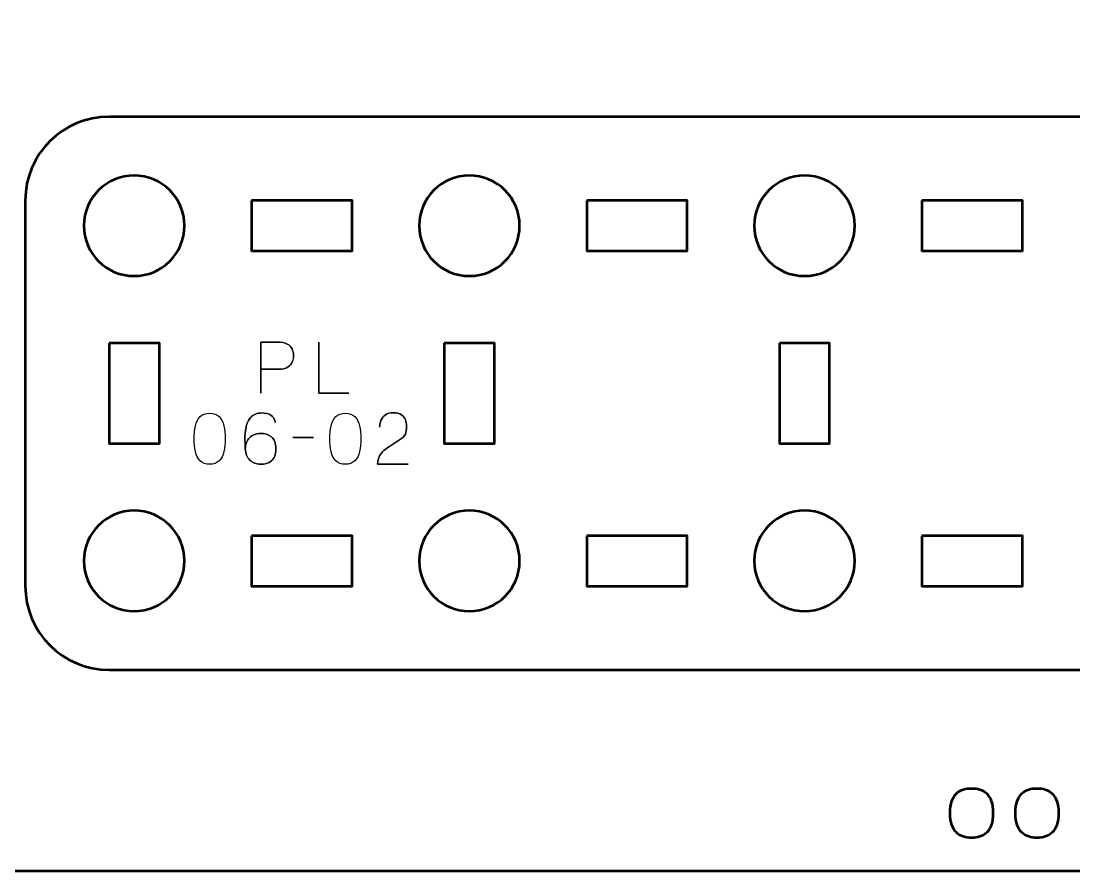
# Model space of a CAD drawing. Header units: centimetres. Extents: x -21 to 0, y -29.7 to 0.
# Drawn here: x -12.18 to -5.89, y -29.7 to -24.63 of the extents above; entities that cross this region are included whole.
import ezdxf

# ---------------------------------------------------------------- set-up
doc = ezdxf.new("R2010")
doc.units = ezdxf.units.CM
doc.header["$MEASUREMENT"] = 0
doc.layers.add('Layer 1', color=7, linetype='Continuous')

msp = doc.modelspace()

# ---------------------------------------------------------------- linework, layer by layer
at = {"layer": 'Layer 1', "color": 22, "lineweight": 53}
msp.add_open_spline([(-21.00003, -29.19996), (-21.00003, -29.19996), (-21.00003, -0.49992), (-21.00003, -0.49992), (-21.00003, -0.49992), (-21.00003, -0.22295), (-20.77694, 0.00004), (-20.49994, 0.00004), (-20.49994, 0.00004), (-20.49994, 0.00004), (-0.50008, 0.00004), (-0.50008, 0.00004), (-0.50008, 0.00004), (-0.22294, 0.00004), (0.00002, -0.22295), (0.00002, -0.49992), (0.00002, -0.49992), (0.00002, -0.49992), (0.00002, -29.19996), (0.00002, -29.19996), (0.00002, -29.19996), (0.00002, -29.47696), (-0.22294, -29.70005), (-0.50008, -29.70005), (-0.50008, -29.70005), (-0.50008, -29.70005), (-20.49994, -29.70005), (-20.49994, -29.70005), (-20.49994, -29.70005), (-20.77694, -29.70005), (-21.00003, -29.47696), (-21.00003, -29.19996)], degree=3, knots=[0, 0, 0, 0, 0.125, 0.125, 0.125, 0.125, 0.25, 0.25, 0.25, 0.25, 0.375, 0.375, 0.375, 0.375, 0.5, 0.5, 0.5, 0.5, 0.625, 0.625, 0.625, 0.625, 0.75, 0.75, 0.75, 0.75, 0.875, 0.875, 0.875, 0.875, 1, 1, 1, 1], dxfattribs=at)
at = {"layer": 'Layer 1', "color": 114, "lineweight": 53}
msp.add_open_spline([(-11.64991, -25.20001), (-11.64991, -25.20001), (-1.34996, -25.20001), (-1.34996, -25.20001), (-1.34996, -25.20001), (-1.07296, -25.20001), (-0.85, -25.42311), (-0.85, -25.70011), (-0.85, -25.70011), (-0.85, -25.70011), (-0.85, -28.00003), (-0.85, -28.00003), (-0.85, -28.00003), (-0.85, -28.27704), (-1.07296, -28.49999), (-1.34996, -28.49999), (-1.34996, -28.49999), (-1.34996, -28.49999), (-11.64991, -28.49999), (-11.64991, -28.49999), (-11.64991, -28.49999), (-11.92691, -28.49999), (-12.15001, -28.27704), (-12.15001, -28.00003), (-12.15001, -28.00003), (-12.15001, -28.00003), (-12.15001, -25.70011), (-12.15001, -25.70011), (-12.15001, -25.70011), (-12.15001, -25.42311), (-11.92691, -25.20001), (-11.64991, -25.20001)], degree=3, knots=[0, 0, 0, 0, 0.125, 0.125, 0.125, 0.125, 0.25, 0.25, 0.25, 0.25, 0.375, 0.375, 0.375, 0.375, 0.5, 0.5, 0.5, 0.5, 0.625, 0.625, 0.625, 0.625, 0.75, 0.75, 0.75, 0.75, 0.875, 0.875, 0.875, 0.875, 1, 1, 1, 1], dxfattribs=at)
at = {"layer": 'Layer 1', "lineweight": 53}
for points in [[(-11.19998, -25.85004), (-11.19998, -26.01581), (-11.33421, -26.15004), (-11.49998, -26.15004), (-11.49998, -26.15004), (-11.66564, -26.15004), (-11.79998, -26.01581), (-11.79998, -25.85004), (-11.79998, -25.85004), (-11.79998, -25.68438), (-11.66564, -25.55004), (-11.49998, -25.55004), (-11.49998, -25.55004), (-11.33421, -25.55004), (-11.19998, -25.68438), (-11.19998, -25.85004)], [(-9.19991, -25.85004), (-9.19991, -26.01581), (-9.33429, -26.15004), (-9.49992, -26.15004), (-9.49992, -26.15004), (-9.66569, -26.15004), (-9.79992, -26.01581), (-9.79992, -25.85004), (-9.79992, -25.85004), (-9.79992, -25.68438), (-9.66569, -25.55004), (-9.49992, -25.55004), (-9.49992, -25.55004), (-9.33429, -25.55004), (-9.19991, -25.68438), (-9.19991, -25.85004)], [(-7.19999, -25.85004), (-7.19999, -26.01581), (-7.33432, -26.15004), (-7.49998, -26.15004), (-7.49998, -26.15004), (-7.66561, -26.15004), (-7.79999, -26.01581), (-7.79999, -25.85004), (-7.79999, -25.85004), (-7.79999, -25.68438), (-7.66561, -25.55004), (-7.49998, -25.55004), (-7.49998, -25.55004), (-7.33432, -25.55004), (-7.19999, -25.68438), (-7.19999, -25.85004)], [(-10.79996, -25.70011), (-10.79996, -25.70011), (-10.19997, -25.70011), (-10.19997, -25.70011), (-10.19997, -25.70011), (-10.19997, -25.70011), (-10.19997, -26.00011), (-10.19997, -26.00011), (-10.19997, -26.00011), (-10.19997, -26.00011), (-10.79996, -26.00011), (-10.79996, -26.00011), (-10.79996, -26.00011), (-10.79996, -26.00011), (-10.79996, -25.70011), (-10.79996, -25.70011)], [(-8.80001, -25.70011), (-8.80001, -25.70011), (-8.2, -25.70011), (-8.2, -25.70011), (-8.2, -25.70011), (-8.2, -25.70011), (-8.2, -26.00011), (-8.2, -26.00011), (-8.2, -26.00011), (-8.2, -26.00011), (-8.80001, -26.00011), (-8.80001, -26.00011), (-8.80001, -26.00011), (-8.80001, -26.00011), (-8.80001, -25.70011), (-8.80001, -25.70011)], [(-6.79994, -25.70011), (-6.79994, -25.70011), (-6.19994, -25.70011), (-6.19994, -25.70011), (-6.19994, -25.70011), (-6.19994, -25.70011), (-6.19994, -26.00011), (-6.19994, -26.00011), (-6.19994, -26.00011), (-6.19994, -26.00011), (-6.79994, -26.00011), (-6.79994, -26.00011), (-6.79994, -26.00011), (-6.79994, -26.00011), (-6.79994, -25.70011), (-6.79994, -25.70011)], [(-11.64991, -26.55006), (-11.64991, -26.55006), (-11.34991, -26.55006), (-11.34991, -26.55006), (-11.34991, -26.55006), (-11.34991, -26.55006), (-11.34991, -27.15005), (-11.34991, -27.15005), (-11.34991, -27.15005), (-11.34991, -27.15005), (-11.64991, -27.15005), (-11.64991, -27.15005), (-11.64991, -27.15005), (-11.64991, -27.15005), (-11.64991, -26.55006), (-11.64991, -26.55006)], [(-9.64999, -26.55006), (-9.64999, -26.55006), (-9.34999, -26.55006), (-9.34999, -26.55006), (-9.34999, -26.55006), (-9.34999, -26.55006), (-9.34999, -27.15005), (-9.34999, -27.15005), (-9.34999, -27.15005), (-9.34999, -27.15005), (-9.64999, -27.15005), (-9.64999, -27.15005), (-9.64999, -27.15005), (-9.64999, -27.15005), (-9.64999, -26.55006), (-9.64999, -26.55006)], [(-7.65006, -26.55006), (-7.65006, -26.55006), (-7.35005, -26.55006), (-7.35005, -26.55006), (-7.35005, -26.55006), (-7.35005, -26.55006), (-7.35005, -27.15005), (-7.35005, -27.15005), (-7.35005, -27.15005), (-7.35005, -27.15005), (-7.65006, -27.15005), (-7.65006, -27.15005), (-7.65006, -27.15005), (-7.65006, -27.15005), (-7.65006, -26.55006), (-7.65006, -26.55006)], [(-11.19998, -27.8501), (-11.19998, -28.01573), (-11.33421, -28.15011), (-11.49998, -28.15011), (-11.49998, -28.15011), (-11.66564, -28.15011), (-11.79998, -28.01573), (-11.79998, -27.8501), (-11.79998, -27.8501), (-11.79998, -27.68433), (-11.66564, -27.5501), (-11.49998, -27.5501), (-11.49998, -27.5501), (-11.33421, -27.5501), (-11.19998, -27.68433), (-11.19998, -27.8501)], [(-9.19991, -27.8501), (-9.19991, -28.01573), (-9.33429, -28.15011), (-9.49992, -28.15011), (-9.49992, -28.15011), (-9.66569, -28.15011), (-9.79992, -28.01573), (-9.79992, -27.8501), (-9.79992, -27.8501), (-9.79992, -27.68433), (-9.66569, -27.5501), (-9.49992, -27.5501), (-9.49992, -27.5501), (-9.33429, -27.5501), (-9.19991, -27.68433), (-9.19991, -27.8501)], [(-7.19999, -27.8501), (-7.19999, -28.01573), (-7.33432, -28.15011), (-7.49998, -28.15011), (-7.49998, -28.15011), (-7.66561, -28.15011), (-7.79999, -28.01573), (-7.79999, -27.8501), (-7.79999, -27.8501), (-7.79999, -27.68433), (-7.66561, -27.5501), (-7.49998, -27.5501), (-7.49998, -27.5501), (-7.33432, -27.5501), (-7.19999, -27.68433), (-7.19999, -27.8501)], [(-10.79996, -27.70003), (-10.79996, -27.70003), (-10.19997, -27.70003), (-10.19997, -27.70003), (-10.19997, -27.70003), (-10.19997, -27.70003), (-10.19997, -28.00003), (-10.19997, -28.00003), (-10.19997, -28.00003), (-10.19997, -28.00003), (-10.79996, -28.00003), (-10.79996, -28.00003), (-10.79996, -28.00003), (-10.79996, -28.00003), (-10.79996, -27.70003), (-10.79996, -27.70003)], [(-8.80001, -27.70003), (-8.80001, -27.70003), (-8.2, -27.70003), (-8.2, -27.70003), (-8.2, -27.70003), (-8.2, -27.70003), (-8.2, -28.00003), (-8.2, -28.00003), (-8.2, -28.00003), (-8.2, -28.00003), (-8.80001, -28.00003), (-8.80001, -28.00003), (-8.80001, -28.00003), (-8.80001, -28.00003), (-8.80001, -27.70003), (-8.80001, -27.70003)], [(-6.79994, -27.70003), (-6.79994, -27.70003), (-6.19994, -27.70003), (-6.19994, -27.70003), (-6.19994, -27.70003), (-6.19994, -27.70003), (-6.19994, -28.00003), (-6.19994, -28.00003), (-6.19994, -28.00003), (-6.19994, -28.00003), (-6.79994, -28.00003), (-6.79994, -28.00003), (-6.79994, -28.00003), (-6.79994, -28.00003), (-6.79994, -27.70003), (-6.79994, -27.70003)]]:
    msp.add_open_spline(points, degree=3, knots=[0, 0, 0, 0, 0.25, 0.25, 0.25, 0.25, 0.5, 0.5, 0.5, 0.5, 0.75, 0.75, 0.75, 0.75, 1, 1, 1, 1], dxfattribs=at)
at = {"layer": 'Layer 1', "color": 40, "lineweight": 30}
for points, knots in [([(-10.74454, -26.85005), (-10.74454, -26.85005), (-10.74454, -26.54484), (-10.74454, -26.54484), (-10.74454, -26.54484), (-10.74454, -26.54484), (-10.64725, -26.54484), (-10.64725, -26.54484), (-10.64725, -26.54484), (-10.62163, -26.54512), (-10.60163, -26.54882), (-10.58745, -26.55598), (-10.58745, -26.55598), (-10.57355, -26.56329), (-10.56374, -26.57281), (-10.5581, -26.58466), (-10.5581, -26.58466), (-10.5526, -26.59652), (-10.54956, -26.60932), (-10.549, -26.62312), (-10.549, -26.62312), (-10.54833, -26.63716), (-10.55065, -26.65053), (-10.55616, -26.66319), (-10.55616, -26.66319), (-10.5617, -26.67589), (-10.57119, -26.68637), (-10.58442, -26.69448), (-10.58442, -26.69448), (-10.59793, -26.70263), (-10.61613, -26.70676), (-10.63927, -26.70704), (-10.63927, -26.70704), (-10.63927, -26.70704), (-10.74454, -26.70704), (-10.74454, -26.70704), (-10.74454, -26.70704), (-10.74454, -26.70704), (-10.63927, -26.70704), (-10.63927, -26.70704), (-10.63927, -26.70704), (-10.61652, -26.70676), (-10.59849, -26.70263), (-10.58498, -26.69448), (-10.58498, -26.69448), (-10.57161, -26.68637), (-10.56209, -26.67589), (-10.55644, -26.66319), (-10.55644, -26.66319), (-10.55094, -26.65053), (-10.54847, -26.63716), (-10.549, -26.62312), (-10.549, -26.62312), (-10.54956, -26.60932), (-10.5526, -26.59652), (-10.55824, -26.58466), (-10.55824, -26.58466), (-10.56403, -26.57281), (-10.57394, -26.56329), (-10.58787, -26.55598), (-10.58787, -26.55598), (-10.60205, -26.54882), (-10.62192, -26.54512), (-10.64725, -26.54484), (-10.64725, -26.54484), (-10.64725, -26.54484), (-10.74454, -26.54484), (-10.74454, -26.54484), (-10.74454, -26.54484), (-10.74454, -26.54484), (-10.74454, -26.85005), (-10.74454, -26.85005)], [0, 0, 0, 0, 0.0555556, 0.0555556, 0.0555556, 0.0555556, 0.1111111, 0.1111111, 0.1111111, 0.1111111, 0.1666667, 0.1666667, 0.1666667, 0.1666667, 0.2222222, 0.2222222, 0.2222222, 0.2222222, 0.2777778, 0.2777778, 0.2777778, 0.2777778, 0.3333333, 0.3333333, 0.3333333, 0.3333333, 0.3888889, 0.3888889, 0.3888889, 0.3888889, 0.4444444, 0.4444444, 0.4444444, 0.4444444, 0.5, 0.5, 0.5, 0.5, 0.5555556, 0.5555556, 0.5555556, 0.5555556, 0.6111111, 0.6111111, 0.6111111, 0.6111111, 0.6666667, 0.6666667, 0.6666667, 0.6666667, 0.7222222, 0.7222222, 0.7222222, 0.7222222, 0.7777778, 0.7777778, 0.7777778, 0.7777778, 0.8333333, 0.8333333, 0.8333333, 0.8333333, 0.8888889, 0.8888889, 0.8888889, 0.8888889, 0.9444444, 0.9444444, 0.9444444, 0.9444444, 1, 1, 1, 1]), ([(-10.21994, -26.85005), (-10.21994, -26.85005), (-10.39812, -26.85005), (-10.39812, -26.85005), (-10.39812, -26.85005), (-10.39812, -26.85005), (-10.39812, -26.54484), (-10.39812, -26.54484), (-10.39812, -26.54484), (-10.39812, -26.54484), (-10.39812, -26.85005), (-10.39812, -26.85005), (-10.39812, -26.85005), (-10.39812, -26.85005), (-10.21994, -26.85005), (-10.21994, -26.85005)], [0, 0, 0, 0, 0.25, 0.25, 0.25, 0.25, 0.5, 0.5, 0.5, 0.5, 0.75, 0.75, 0.75, 0.75, 1, 1, 1, 1]), ([(-11.04994, -27.27338), (-11.02539, -27.27314), (-11.00637, -27.26622), (-10.99286, -27.25271), (-10.99286, -27.25271), (-10.97949, -27.23923), (-10.97014, -27.22103), (-10.96489, -27.19803), (-10.96489, -27.19803), (-10.95981, -27.17513), (-10.95734, -27.14952), (-10.95758, -27.12098), (-10.95758, -27.12098), (-10.95734, -27.09287), (-10.95981, -27.06725), (-10.96489, -27.04422), (-10.96489, -27.04422), (-10.97014, -27.0215), (-10.97949, -27.0033), (-10.99286, -26.9895), (-10.99286, -26.9895), (-11.00637, -26.97603), (-11.02539, -26.96897), (-11.04994, -26.96858), (-11.04994, -26.96858), (-11.0746, -26.96897), (-11.09362, -26.97603), (-11.10699, -26.9895), (-11.10699, -26.9895), (-11.1205, -27.0033), (-11.1297, -27.0215), (-11.13482, -27.04422), (-11.13482, -27.04422), (-11.14004, -27.06725), (-11.14255, -27.09287), (-11.14212, -27.12098), (-11.14212, -27.12098), (-11.14255, -27.14952), (-11.14004, -27.17513), (-11.13482, -27.19803), (-11.13482, -27.19803), (-11.1297, -27.22103), (-11.1205, -27.23923), (-11.10699, -27.25271), (-11.10699, -27.25271), (-11.09362, -27.26622), (-11.0746, -27.27314), (-11.04994, -27.27338)], [0, 0, 0, 0, 0.0833333, 0.0833333, 0.0833333, 0.0833333, 0.1666667, 0.1666667, 0.1666667, 0.1666667, 0.25, 0.25, 0.25, 0.25, 0.3333333, 0.3333333, 0.3333333, 0.3333333, 0.4166667, 0.4166667, 0.4166667, 0.4166667, 0.5, 0.5, 0.5, 0.5, 0.5833333, 0.5833333, 0.5833333, 0.5833333, 0.6666667, 0.6666667, 0.6666667, 0.6666667, 0.75, 0.75, 0.75, 0.75, 0.8333333, 0.8333333, 0.8333333, 0.8333333, 0.9166667, 0.9166667, 0.9166667, 0.9166667, 1, 1, 1, 1]), ([(-11.04994, -27.27338), (-11.02539, -27.27314), (-11.00637, -27.26622), (-10.99286, -27.25271), (-10.99286, -27.25271), (-10.97949, -27.23923), (-10.97014, -27.22103), (-10.96489, -27.19803), (-10.96489, -27.19803), (-10.95981, -27.17513), (-10.95734, -27.14952), (-10.95758, -27.12098), (-10.95758, -27.12098), (-10.95734, -27.09287), (-10.95981, -27.06725), (-10.96489, -27.04422), (-10.96489, -27.04422), (-10.97014, -27.0215), (-10.97949, -27.0033), (-10.99286, -26.9895), (-10.99286, -26.9895), (-11.00637, -26.97603), (-11.02539, -26.96897), (-11.04994, -26.96858), (-11.04994, -26.96858), (-11.0746, -26.96897), (-11.09362, -26.97603), (-11.10699, -26.9895), (-11.10699, -26.9895), (-11.1205, -27.0033), (-11.1297, -27.0215), (-11.13482, -27.04422), (-11.13482, -27.04422), (-11.14004, -27.06725), (-11.14255, -27.09287), (-11.14212, -27.12098), (-11.14212, -27.12098), (-11.14255, -27.14952), (-11.14004, -27.17513), (-11.13482, -27.19803), (-11.13482, -27.19803), (-11.1297, -27.22103), (-11.1205, -27.23923), (-11.10699, -27.25271), (-11.10699, -27.25271), (-11.09362, -27.26622), (-11.0746, -27.27314), (-11.04994, -27.27338)], [0, 0, 0, 0, 0.0833333, 0.0833333, 0.0833333, 0.0833333, 0.1666667, 0.1666667, 0.1666667, 0.1666667, 0.25, 0.25, 0.25, 0.25, 0.3333333, 0.3333333, 0.3333333, 0.3333333, 0.4166667, 0.4166667, 0.4166667, 0.4166667, 0.5, 0.5, 0.5, 0.5, 0.5833333, 0.5833333, 0.5833333, 0.5833333, 0.6666667, 0.6666667, 0.6666667, 0.6666667, 0.75, 0.75, 0.75, 0.75, 0.8333333, 0.8333333, 0.8333333, 0.8333333, 0.9166667, 0.9166667, 0.9166667, 0.9166667, 1, 1, 1, 1]), ([(-10.837, -27.18148), (-10.83662, -27.15379), (-10.82804, -27.1316), (-10.81139, -27.11506), (-10.81139, -27.11506), (-10.79485, -27.09851), (-10.7735, -27.09011), (-10.74729, -27.08969), (-10.74729, -27.08969), (-10.72112, -27.0893), (-10.69907, -27.09604), (-10.68143, -27.11008), (-10.68143, -27.11008), (-10.66393, -27.12416), (-10.65483, -27.14801), (-10.65416, -27.18148), (-10.65416, -27.18148), (-10.65483, -27.21525), (-10.66393, -27.23909), (-10.68143, -27.25313), (-10.68143, -27.25313), (-10.69907, -27.26707), (-10.72112, -27.27381), (-10.74729, -27.27338), (-10.74729, -27.27338), (-10.7735, -27.27314), (-10.79457, -27.2647), (-10.81069, -27.24816), (-10.81069, -27.24816), (-10.82709, -27.23165), (-10.83591, -27.20946), (-10.837, -27.18148), (-10.837, -27.18148), (-10.83799, -27.16716), (-10.83852, -27.14825), (-10.83895, -27.12483), (-10.83895, -27.12483), (-10.83951, -27.10154), (-10.83743, -27.07784), (-10.83274, -27.05388), (-10.83274, -27.05388), (-10.82819, -27.0299), (-10.8187, -27.00965), (-10.80409, -26.9931), (-10.80409, -26.9931), (-10.78963, -26.97656), (-10.76772, -26.96802), (-10.73833, -26.96735), (-10.73833, -26.96735), (-10.71727, -26.96774), (-10.70101, -26.97105), (-10.68972, -26.97726), (-10.68972, -26.97726), (-10.6784, -26.98358), (-10.67071, -26.99102), (-10.6663, -26.99959), (-10.6663, -26.99959), (-10.66199, -27.00827), (-10.65952, -27.01624), (-10.65885, -27.02369), (-10.65885, -27.02369), (-10.65952, -27.01624), (-10.66199, -27.00827), (-10.6663, -26.99959), (-10.6663, -26.99959), (-10.67071, -26.99102), (-10.6784, -26.98358), (-10.68972, -26.97726), (-10.68972, -26.97726), (-10.70101, -26.97105), (-10.71727, -26.96774), (-10.73833, -26.96735), (-10.73833, -26.96735), (-10.76772, -26.96802), (-10.78963, -26.97656), (-10.80409, -26.9931), (-10.80409, -26.9931), (-10.8187, -27.00965), (-10.82819, -27.0299), (-10.83274, -27.05388), (-10.83274, -27.05388), (-10.83743, -27.07784), (-10.83951, -27.10154), (-10.83895, -27.12483), (-10.83895, -27.12483), (-10.83852, -27.14825), (-10.83799, -27.16716), (-10.837, -27.18148), (-10.837, -27.18148), (-10.83591, -27.20946), (-10.82709, -27.23165), (-10.81069, -27.24816), (-10.81069, -27.24816), (-10.79457, -27.2647), (-10.7735, -27.27314), (-10.74729, -27.27338), (-10.74729, -27.27338), (-10.72112, -27.27381), (-10.69907, -27.26707), (-10.68143, -27.25313), (-10.68143, -27.25313), (-10.66393, -27.23909), (-10.65483, -27.21525), (-10.65416, -27.18148), (-10.65416, -27.18148), (-10.65483, -27.14801), (-10.66393, -27.12416), (-10.68143, -27.11008), (-10.68143, -27.11008), (-10.69907, -27.09604), (-10.72112, -27.0893), (-10.74729, -27.08969), (-10.74729, -27.08969), (-10.7735, -27.09011), (-10.79485, -27.09851), (-10.81139, -27.11506), (-10.81139, -27.11506), (-10.82804, -27.1316), (-10.83662, -27.15379), (-10.837, -27.18148)], [0, 0, 0, 0, 0.0333333, 0.0333333, 0.0333333, 0.0333333, 0.0666667, 0.0666667, 0.0666667, 0.0666667, 0.1, 0.1, 0.1, 0.1, 0.1333333, 0.1333333, 0.1333333, 0.1333333, 0.1666667, 0.1666667, 0.1666667, 0.1666667, 0.2, 0.2, 0.2, 0.2, 0.2333333, 0.2333333, 0.2333333, 0.2333333, 0.2666667, 0.2666667, 0.2666667, 0.2666667, 0.3, 0.3, 0.3, 0.3, 0.3333333, 0.3333333, 0.3333333, 0.3333333, 0.3666667, 0.3666667, 0.3666667, 0.3666667, 0.4, 0.4, 0.4, 0.4, 0.4333333, 0.4333333, 0.4333333, 0.4333333, 0.4666667, 0.4666667, 0.4666667, 0.4666667, 0.5, 0.5, 0.5, 0.5, 0.5333333, 0.5333333, 0.5333333, 0.5333333, 0.5666667, 0.5666667, 0.5666667, 0.5666667, 0.6, 0.6, 0.6, 0.6, 0.6333333, 0.6333333, 0.6333333, 0.6333333, 0.6666667, 0.6666667, 0.6666667, 0.6666667, 0.7, 0.7, 0.7, 0.7, 0.7333333, 0.7333333, 0.7333333, 0.7333333, 0.7666667, 0.7666667, 0.7666667, 0.7666667, 0.8, 0.8, 0.8, 0.8, 0.8333333, 0.8333333, 0.8333333, 0.8333333, 0.8666667, 0.8666667, 0.8666667, 0.8666667, 0.9, 0.9, 0.9, 0.9, 0.9333333, 0.9333333, 0.9333333, 0.9333333, 0.9666667, 0.9666667, 0.9666667, 0.9666667, 1, 1, 1, 1]), ([(-10.24047, -27.27338), (-10.21595, -27.27314), (-10.19693, -27.26622), (-10.18342, -27.25271), (-10.18342, -27.25271), (-10.17005, -27.23923), (-10.16067, -27.22103), (-10.15545, -27.19803), (-10.15545, -27.19803), (-10.15037, -27.17513), (-10.14786, -27.14952), (-10.14815, -27.12098), (-10.14815, -27.12098), (-10.14786, -27.09287), (-10.15037, -27.06725), (-10.15545, -27.04422), (-10.15545, -27.04422), (-10.16067, -27.0215), (-10.17005, -27.0033), (-10.18342, -26.9895), (-10.18342, -26.9895), (-10.19693, -26.97603), (-10.21595, -26.96897), (-10.24047, -26.96858), (-10.24047, -26.96858), (-10.26513, -26.96897), (-10.28414, -26.97603), (-10.29751, -26.9895), (-10.29751, -26.9895), (-10.31102, -27.0033), (-10.32027, -27.0215), (-10.32535, -27.04422), (-10.32535, -27.04422), (-10.3306, -27.06725), (-10.33307, -27.09287), (-10.33265, -27.12098), (-10.33265, -27.12098), (-10.33307, -27.14952), (-10.3306, -27.17513), (-10.32535, -27.19803), (-10.32535, -27.19803), (-10.32027, -27.22103), (-10.31102, -27.23923), (-10.29751, -27.25271), (-10.29751, -27.25271), (-10.28414, -27.26622), (-10.26513, -27.27314), (-10.24047, -27.27338)], [0, 0, 0, 0, 0.0833333, 0.0833333, 0.0833333, 0.0833333, 0.1666667, 0.1666667, 0.1666667, 0.1666667, 0.25, 0.25, 0.25, 0.25, 0.3333333, 0.3333333, 0.3333333, 0.3333333, 0.4166667, 0.4166667, 0.4166667, 0.4166667, 0.5, 0.5, 0.5, 0.5, 0.5833333, 0.5833333, 0.5833333, 0.5833333, 0.6666667, 0.6666667, 0.6666667, 0.6666667, 0.75, 0.75, 0.75, 0.75, 0.8333333, 0.8333333, 0.8333333, 0.8333333, 0.9166667, 0.9166667, 0.9166667, 0.9166667, 1, 1, 1, 1]), ([(-10.24047, -27.27338), (-10.21595, -27.27314), (-10.19693, -27.26622), (-10.18342, -27.25271), (-10.18342, -27.25271), (-10.17005, -27.23923), (-10.16067, -27.22103), (-10.15545, -27.19803), (-10.15545, -27.19803), (-10.15037, -27.17513), (-10.14786, -27.14952), (-10.14815, -27.12098), (-10.14815, -27.12098), (-10.14786, -27.09287), (-10.15037, -27.06725), (-10.15545, -27.04422), (-10.15545, -27.04422), (-10.16067, -27.0215), (-10.17005, -27.0033), (-10.18342, -26.9895), (-10.18342, -26.9895), (-10.19693, -26.97603), (-10.21595, -26.96897), (-10.24047, -26.96858), (-10.24047, -26.96858), (-10.26513, -26.96897), (-10.28414, -26.97603), (-10.29751, -26.9895), (-10.29751, -26.9895), (-10.31102, -27.0033), (-10.32027, -27.0215), (-10.32535, -27.04422), (-10.32535, -27.04422), (-10.3306, -27.06725), (-10.33307, -27.09287), (-10.33265, -27.12098), (-10.33265, -27.12098), (-10.33307, -27.14952), (-10.3306, -27.17513), (-10.32535, -27.19803), (-10.32535, -27.19803), (-10.32027, -27.22103), (-10.31102, -27.23923), (-10.29751, -27.25271), (-10.29751, -27.25271), (-10.28414, -27.26622), (-10.26513, -27.27314), (-10.24047, -27.27338)], [0, 0, 0, 0, 0.0833333, 0.0833333, 0.0833333, 0.0833333, 0.1666667, 0.1666667, 0.1666667, 0.1666667, 0.25, 0.25, 0.25, 0.25, 0.3333333, 0.3333333, 0.3333333, 0.3333333, 0.4166667, 0.4166667, 0.4166667, 0.4166667, 0.5, 0.5, 0.5, 0.5, 0.5833333, 0.5833333, 0.5833333, 0.5833333, 0.6666667, 0.6666667, 0.6666667, 0.6666667, 0.75, 0.75, 0.75, 0.75, 0.8333333, 0.8333333, 0.8333333, 0.8333333, 0.9166667, 0.9166667, 0.9166667, 0.9166667, 1, 1, 1, 1]), ([(-9.86578, -27.27338), (-9.86578, -27.27338), (-10.04743, -27.27338), (-10.04743, -27.27338), (-10.04743, -27.27338), (-10.04686, -27.25313), (-10.04312, -27.23673), (-10.03639, -27.22392), (-10.03639, -27.22392), (-10.02979, -27.21126), (-10.02122, -27.20064), (-10.01074, -27.1921), (-10.01074, -27.1921), (-10.00044, -27.18381), (-9.98911, -27.1757), (-9.97673, -27.16797), (-9.97673, -27.16797), (-9.97673, -27.16797), (-9.90438, -27.11975), (-9.90438, -27.11975), (-9.90438, -27.11975), (-9.89005, -27.10927), (-9.88138, -27.09699), (-9.87834, -27.08324), (-9.87834, -27.08324), (-9.87545, -27.06944), (-9.87418, -27.0554), (-9.87474, -27.0409), (-9.87474, -27.0409), (-9.8746, -27.03113), (-9.87697, -27.02037), (-9.88162, -27.00866), (-9.88162, -27.00866), (-9.88646, -26.99723), (-9.89446, -26.98732), (-9.90575, -26.97878), (-9.90575, -26.97878), (-9.91718, -26.97049), (-9.93277, -26.96608), (-9.9526, -26.96569), (-9.9526, -26.96569), (-9.97271, -26.96608), (-9.98897, -26.97049), (-10.00111, -26.97892), (-10.00111, -26.97892), (-10.01338, -26.98746), (-10.0222, -26.99832), (-10.02757, -27.01145), (-10.02757, -27.01145), (-10.03307, -27.02478), (-10.03572, -27.03857), (-10.03557, -27.05276), (-10.03557, -27.05276), (-10.03572, -27.03857), (-10.03307, -27.02478), (-10.02757, -27.01145), (-10.02757, -27.01145), (-10.0222, -26.99832), (-10.01338, -26.98746), (-10.00111, -26.97892), (-10.00111, -26.97892), (-9.98897, -26.97049), (-9.97271, -26.96608), (-9.9526, -26.96569), (-9.9526, -26.96569), (-9.93277, -26.96608), (-9.91718, -26.97049), (-9.90575, -26.97878), (-9.90575, -26.97878), (-9.89446, -26.98732), (-9.88646, -26.99723), (-9.88162, -27.00866), (-9.88162, -27.00866), (-9.87697, -27.02037), (-9.8746, -27.03113), (-9.87474, -27.0409), (-9.87474, -27.0409), (-9.87418, -27.0554), (-9.87545, -27.06944), (-9.87834, -27.08324), (-9.87834, -27.08324), (-9.88138, -27.09699), (-9.89005, -27.10927), (-9.90438, -27.11975), (-9.90438, -27.11975), (-9.90438, -27.11975), (-9.97673, -27.16797), (-9.97673, -27.16797), (-9.97673, -27.16797), (-9.98911, -27.1757), (-10.00044, -27.18381), (-10.01074, -27.1921), (-10.01074, -27.1921), (-10.02122, -27.20064), (-10.02979, -27.21126), (-10.03639, -27.22392), (-10.03639, -27.22392), (-10.04312, -27.23673), (-10.04686, -27.25313), (-10.04743, -27.27338), (-10.04743, -27.27338), (-10.04743, -27.27338), (-9.86578, -27.27338), (-9.86578, -27.27338)], [0, 0, 0, 0, 0.0384615, 0.0384615, 0.0384615, 0.0384615, 0.0769231, 0.0769231, 0.0769231, 0.0769231, 0.1153846, 0.1153846, 0.1153846, 0.1153846, 0.1538462, 0.1538462, 0.1538462, 0.1538462, 0.1923077, 0.1923077, 0.1923077, 0.1923077, 0.2307692, 0.2307692, 0.2307692, 0.2307692, 0.2692308, 0.2692308, 0.2692308, 0.2692308, 0.3076923, 0.3076923, 0.3076923, 0.3076923, 0.3461538, 0.3461538, 0.3461538, 0.3461538, 0.3846154, 0.3846154, 0.3846154, 0.3846154, 0.4230769, 0.4230769, 0.4230769, 0.4230769, 0.4615385, 0.4615385, 0.4615385, 0.4615385, 0.5, 0.5, 0.5, 0.5, 0.5384615, 0.5384615, 0.5384615, 0.5384615, 0.5769231, 0.5769231, 0.5769231, 0.5769231, 0.6153846, 0.6153846, 0.6153846, 0.6153846, 0.6538462, 0.6538462, 0.6538462, 0.6538462, 0.6923077, 0.6923077, 0.6923077, 0.6923077, 0.7307692, 0.7307692, 0.7307692, 0.7307692, 0.7692308, 0.7692308, 0.7692308, 0.7692308, 0.8076923, 0.8076923, 0.8076923, 0.8076923, 0.8461538, 0.8461538, 0.8461538, 0.8461538, 0.8846154, 0.8846154, 0.8846154, 0.8846154, 0.9230769, 0.9230769, 0.9230769, 0.9230769, 0.9615385, 0.9615385, 0.9615385, 0.9615385, 1, 1, 1, 1]), ([(-10.5526, -27.11382), (-10.5526, -27.11382), (-10.42942, -27.11382), (-10.42942, -27.11382), (-10.42942, -27.11382), (-10.42942, -27.11382), (-10.5526, -27.11382), (-10.5526, -27.11382)], [0, 0, 0, 0, 0.5, 0.5, 0.5, 0.5, 1, 1, 1, 1])]:
    msp.add_open_spline(points, degree=3, knots=knots, dxfattribs=at)
at = {"layer": 'Layer 1', "color": 30, "lineweight": 53}
for points in [[(-6.50358, -29.50247), (-6.4858, -29.50256), (-6.46925, -29.50031), (-6.45382, -29.49551), (-6.45382, -29.49551), (-6.43839, -29.49071), (-6.42475, -29.48271), (-6.41308, -29.47152), (-6.41308, -29.47152), (-6.40132, -29.46033), (-6.3922, -29.44518), (-6.38552, -29.42599), (-6.38552, -29.42599), (-6.37894, -29.40689), (-6.37555, -29.38309), (-6.37545, -29.35459), (-6.37545, -29.35459), (-6.37555, -29.32618), (-6.37894, -29.30247), (-6.38552, -29.28347), (-6.38552, -29.28347), (-6.3922, -29.26446), (-6.40132, -29.24932), (-6.41308, -29.23812), (-6.41308, -29.23812), (-6.42475, -29.22702), (-6.43839, -29.21903), (-6.45382, -29.21423), (-6.45382, -29.21423), (-6.46925, -29.20943), (-6.4858, -29.20717), (-6.50358, -29.20727), (-6.50358, -29.20727), (-6.52117, -29.20717), (-6.53773, -29.20943), (-6.55316, -29.21423), (-6.55316, -29.21423), (-6.56859, -29.21903), (-6.58213, -29.22702), (-6.59389, -29.23812), (-6.59389, -29.23812), (-6.60565, -29.24932), (-6.61487, -29.26446), (-6.62155, -29.28347), (-6.62155, -29.28347), (-6.62823, -29.30247), (-6.63162, -29.32618), (-6.63171, -29.35459), (-6.63171, -29.35459), (-6.63162, -29.38309), (-6.62823, -29.40689), (-6.62155, -29.42599), (-6.62155, -29.42599), (-6.61487, -29.44518), (-6.60565, -29.46033), (-6.59389, -29.47152), (-6.59389, -29.47152), (-6.58213, -29.48271), (-6.56859, -29.49071), (-6.55316, -29.49551), (-6.55316, -29.49551), (-6.53773, -29.50031), (-6.52117, -29.50256), (-6.50358, -29.50247)], [(-6.50358, -29.50247), (-6.4858, -29.50256), (-6.46925, -29.50031), (-6.45382, -29.49551), (-6.45382, -29.49551), (-6.43839, -29.49071), (-6.42475, -29.48271), (-6.41308, -29.47152), (-6.41308, -29.47152), (-6.40132, -29.46033), (-6.3922, -29.44518), (-6.38552, -29.42599), (-6.38552, -29.42599), (-6.37894, -29.40689), (-6.37555, -29.38309), (-6.37545, -29.35459), (-6.37545, -29.35459), (-6.37555, -29.32618), (-6.37894, -29.30247), (-6.38552, -29.28347), (-6.38552, -29.28347), (-6.3922, -29.26446), (-6.40132, -29.24932), (-6.41308, -29.23812), (-6.41308, -29.23812), (-6.42475, -29.22702), (-6.43839, -29.21903), (-6.45382, -29.21423), (-6.45382, -29.21423), (-6.46925, -29.20943), (-6.4858, -29.20717), (-6.50358, -29.20727), (-6.50358, -29.20727), (-6.52117, -29.20717), (-6.53773, -29.20943), (-6.55316, -29.21423), (-6.55316, -29.21423), (-6.56859, -29.21903), (-6.58213, -29.22702), (-6.59389, -29.23812), (-6.59389, -29.23812), (-6.60565, -29.24932), (-6.61487, -29.26446), (-6.62155, -29.28347), (-6.62155, -29.28347), (-6.62823, -29.30247), (-6.63162, -29.32618), (-6.63171, -29.35459), (-6.63171, -29.35459), (-6.63162, -29.38309), (-6.62823, -29.40689), (-6.62155, -29.42599), (-6.62155, -29.42599), (-6.61487, -29.44518), (-6.60565, -29.46033), (-6.59389, -29.47152), (-6.59389, -29.47152), (-6.58213, -29.48271), (-6.56859, -29.49071), (-6.55316, -29.49551), (-6.55316, -29.49551), (-6.53773, -29.50031), (-6.52117, -29.50256), (-6.50358, -29.50247)], [(-6.11299, -29.50247), (-6.09521, -29.50256), (-6.07866, -29.50031), (-6.06323, -29.49551), (-6.06323, -29.49551), (-6.0478, -29.49071), (-6.03416, -29.48271), (-6.02249, -29.47152), (-6.02249, -29.47152), (-6.01073, -29.46033), (-6.00161, -29.44518), (-5.99493, -29.42599), (-5.99493, -29.42599), (-5.98835, -29.40689), (-5.98496, -29.38309), (-5.98486, -29.35459), (-5.98486, -29.35459), (-5.98496, -29.32618), (-5.98835, -29.30247), (-5.99493, -29.28347), (-5.99493, -29.28347), (-6.00161, -29.26446), (-6.01073, -29.24932), (-6.02249, -29.23812), (-6.02249, -29.23812), (-6.03416, -29.22702), (-6.0478, -29.21903), (-6.06323, -29.21423), (-6.06323, -29.21423), (-6.07866, -29.20943), (-6.09521, -29.20717), (-6.11299, -29.20727), (-6.11299, -29.20727), (-6.13058, -29.20717), (-6.14714, -29.20943), (-6.16257, -29.21423), (-6.16257, -29.21423), (-6.178, -29.21903), (-6.19154, -29.22702), (-6.2033, -29.23812), (-6.2033, -29.23812), (-6.21506, -29.24932), (-6.22428, -29.26446), (-6.23096, -29.28347), (-6.23096, -29.28347), (-6.23764, -29.30247), (-6.24103, -29.32618), (-6.24112, -29.35459), (-6.24112, -29.35459), (-6.24103, -29.38309), (-6.23764, -29.40689), (-6.23096, -29.42599), (-6.23096, -29.42599), (-6.22428, -29.44518), (-6.21506, -29.46033), (-6.2033, -29.47152), (-6.2033, -29.47152), (-6.19154, -29.48271), (-6.178, -29.49071), (-6.16257, -29.49551), (-6.16257, -29.49551), (-6.14714, -29.50031), (-6.13058, -29.50256), (-6.11299, -29.50247)], [(-6.11299, -29.50247), (-6.09521, -29.50256), (-6.07866, -29.50031), (-6.06323, -29.49551), (-6.06323, -29.49551), (-6.0478, -29.49071), (-6.03416, -29.48271), (-6.02249, -29.47152), (-6.02249, -29.47152), (-6.01073, -29.46033), (-6.00161, -29.44518), (-5.99493, -29.42599), (-5.99493, -29.42599), (-5.98835, -29.40689), (-5.98496, -29.38309), (-5.98486, -29.35459), (-5.98486, -29.35459), (-5.98496, -29.32618), (-5.98835, -29.30247), (-5.99493, -29.28347), (-5.99493, -29.28347), (-6.00161, -29.26446), (-6.01073, -29.24932), (-6.02249, -29.23812), (-6.02249, -29.23812), (-6.03416, -29.22702), (-6.0478, -29.21903), (-6.06323, -29.21423), (-6.06323, -29.21423), (-6.07866, -29.20943), (-6.09521, -29.20717), (-6.11299, -29.20727), (-6.11299, -29.20727), (-6.13058, -29.20717), (-6.14714, -29.20943), (-6.16257, -29.21423), (-6.16257, -29.21423), (-6.178, -29.21903), (-6.19154, -29.22702), (-6.2033, -29.23812), (-6.2033, -29.23812), (-6.21506, -29.24932), (-6.22428, -29.26446), (-6.23096, -29.28347), (-6.23096, -29.28347), (-6.23764, -29.30247), (-6.24103, -29.32618), (-6.24112, -29.35459), (-6.24112, -29.35459), (-6.24103, -29.38309), (-6.23764, -29.40689), (-6.23096, -29.42599), (-6.23096, -29.42599), (-6.22428, -29.44518), (-6.21506, -29.46033), (-6.2033, -29.47152), (-6.2033, -29.47152), (-6.19154, -29.48271), (-6.178, -29.49071), (-6.16257, -29.49551), (-6.16257, -29.49551), (-6.14714, -29.50031), (-6.13058, -29.50256), (-6.11299, -29.50247)]]:
    msp.add_open_spline(points, degree=3, knots=[0, 0, 0, 0, 0.0625, 0.0625, 0.0625, 0.0625, 0.125, 0.125, 0.125, 0.125, 0.1875, 0.1875, 0.1875, 0.1875, 0.25, 0.25, 0.25, 0.25, 0.3125, 0.3125, 0.3125, 0.3125, 0.375, 0.375, 0.375, 0.375, 0.4375, 0.4375, 0.4375, 0.4375, 0.5, 0.5, 0.5, 0.5, 0.5625, 0.5625, 0.5625, 0.5625, 0.625, 0.625, 0.625, 0.625, 0.6875, 0.6875, 0.6875, 0.6875, 0.75, 0.75, 0.75, 0.75, 0.8125, 0.8125, 0.8125, 0.8125, 0.875, 0.875, 0.875, 0.875, 0.9375, 0.9375, 0.9375, 0.9375, 1, 1, 1, 1], dxfattribs=at)

doc.saveas('drawing.dxf')
